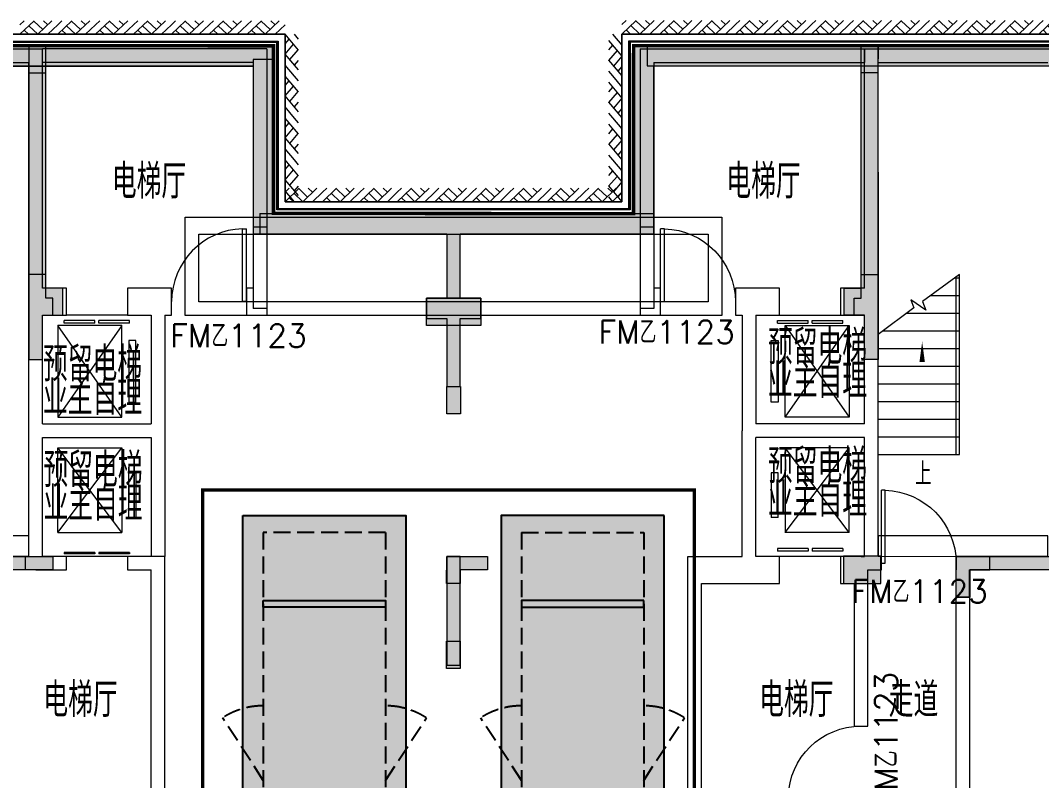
# Model space of a CAD drawing. Extents: x -264757 to 1033689, y 4049843 to 4347093.
# Drawn here: x -24865 to -9831, y 4308511 to 4319703 of the extents above; entities that cross this region are included whole.
import ezdxf

# ---------------------------------------------------------------- set-up
doc = ezdxf.new("R2010")
doc.units = 0
doc.header["$LTSCALE"] = 1000
doc.header["$MEASUREMENT"] = 0
doc.linetypes.add('AX-01DK-PB01$1$A-001-车位参照B1$0$A-001-车位参照B1$0$A-001-车位参照B1$0$A-H4-001-基本图形$0$A-001-车位B1$0$DASH', pattern=[0.35, 0.25, -0.1])
doc.linetypes.add('DASH', pattern=[0.35, 0.25, -0.1])
doc.layers.add('AX-01DK-PB01$0$AX-001DK-01-PB01-02$0$A-3-WinF(Text)', color=8, linetype='Continuous', plot=False)
doc.layers.add('子母车位', color=7, linetype='Continuous')
doc.layers.add('无关图层', color=8, linetype='Continuous', lineweight=0)
doc.layers.add('车位归属楼栋范围线', color=7, linetype='Continuous', true_color=0x19e6c7)
doc.styles.add('AX-01DK-PB01$0$AX-001DK-01-PB01-02$0$_TCH_WINDOW', font='SIMPLEX', dxfattribs={"bigfont": 'GBCBIG'})
doc.styles.add('AX-01DK-PB01$0$AX-001DK-01-PP01$0$AX-001DK-01-PP01$0$_TCH_DIM', font='SIMPLEX', dxfattribs={"bigfont": 'GBCBIG'})
doc.styles.add('AX-01DK-PB01$0$Standard', font='gbenor.shx', dxfattribs={"bigfont": 'gbcbig.shx'})

# ---------------------------------------------------------------- blocks, each defined once
blk = doc.blocks.new('AX-01DK-PB01$1$$LinePat$素土夯实')
at = {"layer": '无关图层'}
for p, q in [((0, -210), (210, 0)), ((120, -300), (420, 0)), ((420, 0), (608, -188)), ((495, -300), (795, 0)), ((615, 0), (705, -90)), ((315, -105), (502, -293)), ((210, -210), (300, -300)), ((705, -300), (795, -210))]:
    blk.add_line(p, q, dxfattribs=at)
blk = doc.blocks.new('AX-01DK-PB01$0$AX-001DK-01-PP01$0$AX-001DK-01-PP01$0$$DORLIB2D$00000127')
at = {"layer": '无关图层'}
for points in [[(-0.533, 0.795), (-0.533, 0.69)], [(-0.033, 0.795), (-0.533, 0.795)], [(-0.033, 0.69), (-0.533, 0.69)], [(-0.033, 0.795), (-0.033, 0.69)], [(0.533, 0.795), (0.033, 0.795)], [(0.033, 0.795), (0.033, 0.69)], [(0.533, 0.69), (0.033, 0.69)], [(0.533, 0.795), (0.533, 0.69)], [(0.5, 0.5), (-0.5, 0.5)]]:
    blk.add_lwpolyline(points, dxfattribs=at)
blk = doc.blocks.new('AX-01DK-PB01$0$$DorLib2D$00000001')
at = {"layer": '无关图层'}
for p, q in [((0.45, 0.975), (0.5, 0.975)), ((0.45, 0), (0.45, 0.975)), ((0.5, 0), (0.5, 0.975)), ((0.5, 0), (0.45, 0))]:
    blk.add_line(p, q, dxfattribs=at)
at = {"layer": '无关图层', "lineweight": 13}
blk.add_arc((0.475, 0), 0.975, 91.4693, 180, dxfattribs=at)
blk = doc.blocks.new('A$C741380cb')
at = {"layer": '子母车位', "true_color": 0x0617f9}
h = blk.add_hatch(color=5, dxfattribs=at)
h.dxf.hatch_style = 1
h.paths.add_polyline_path([(2400, 0), (2400, -10400), (0, -10400), (0, 0)])

msp = doc.modelspace()

# ---------------------------------------------------------------- hatches: boundary and pattern name
at = {"layer": '无关图层'}
h = msp.add_hatch(dxfattribs=at)
h.set_pattern_fill('钢筋混凝土', color=256, scale=100)
h.set_pattern_definition([(45, (462911.33, 3918381.05), (-176.7767, 176.7767), []), (50, (462911.33, 3918381.05), (717.2602, -62.75213), [75, -825]), (355, (462911.3, 3918381.05), (-138.7513, 752.1921), [60, -660]), (100.4514, (462971.1, 3918375.8), (578.5094, 689.43954), [63.7402, -701.1421]), (46.1842, (462911.3, 3918581.05), (1067.241, -165.519), [112.5, -1237.5]), (96.6356, (463000.3, 3918567.3), (934.6627, 974.1179), [95.6103, -1051.713]), (351.1842, (462911.3, 3918581), (934.662, 974.1186), [90, -990]), (21, (463011.33, 3918531.05), (596.90705, -402.6189), [75, -825]), (326, (463011.3, 3918531.05), (243.3153, 725.15005), [60, -660]), (71.4514, (463061.1, 3918497.5), (840.2226, 322.5305), [63.7402, -701.1421]), (37.5, (462911.33, 3918381.05), (12.15986, 332.89385), [0, -652, 0, -670, 0, -662.5]), (7.5, (462911.33, 3918381.05), (263.06954, 394.41171), [0, -382, 0, -637, 0, -252.5]), (327.5, (462688.33, 3918381.05), (533.82244, -22.55487), [0, -250, 0, -780, 0, -1035]), (317.5, (462588.33, 3918381.05), (583.18617, 100.10498), [0, -325, 0, -518, 0, -735])])
h.paths.add_polyline_path([(26911, 4316863), (24162.1, 4316863), (24162.1, 4319332.6), (14461, 4319332.6), (14461, 4316863), (9161.7, 4316863), (9161.7, 4319332.6), (-539.4, 4319332.6), (-539.4, 4316863), (-6137.2, 4316863), (-6137.2, 4319332.6), (-15838.3, 4319332.6), (-15838.3, 4316863), (-21139, 4316863), (-21139, 4319332.6), (-30840.1, 4319332.6), (-30840.1, 4316863), (-36137.9, 4316863), (-36137.9, 4319332.6), (-45839, 4319332.6), (-45839, 4316863), (-48589, 4316863), (-48589, 4315612.6), (-48288.5, 4315612.6), (-48288.5, 4316563), (-45539, 4316563), (-45539, 4319032.6), (-36437.9, 4319032.6), (-36437.9, 4316563), (-33589, 4316563), (-33589, 4315612.8), (-33388.3, 4315612.8), (-33388.3, 4316563), (-30540.1, 4316563), (-30540.1, 4319032.6), (-21439, 4319032.6), (-21439, 4316563), (-18588.7, 4316563), (-18588.7, 4315612.6), (-18388.8, 4315612.6), (-18388.8, 4316563), (-15538.3, 4316563), (-15538.3, 4319032.6), (-6437.2, 4319032.6), (-6437.2, 4316563), (-3289.4, 4316563.2), (-3289.4, 4315613), (-3089.6, 4315613), (-3089.6, 4316563.2), (-239.4, 4316563), (-239.4, 4319032.6), (8861.7, 4319032.6), (8861.9, 4316563), (11710.1, 4316562.8), (11710.1, 4315612.8), (11909.9, 4315612.6), (11909.9, 4316562.8), (14761.2, 4316563), (14761, 4319032.6), (23862.1, 4319032.6), (23862.1, 4316563), (26611.1, 4316563), (26611.1, 4315617.7), (26911.1, 4315617.7)])
for points in [[(-30638.8, 4319029.1), (-21438.8, 4319029.1), (-21138.9, 4319329.1), (-30638.8, 4319329.1)], [(-24739.2, 4319332.6), (-24738.9, 4318932.6), (-24489, 4318932.6), (-24489.3, 4319332.6)], [(-15538.8, 4319032.6), (-15838.8, 4319332.6), (-15839, 4316858), (-15539, 4316558)], [(-15638.8, 4319032.6), (-6438.8, 4319032.6), (-6138.9, 4319332.6), (-15638.8, 4319332.6)], [(-12238.8, 4319332.6), (-12239.2, 4318932.6), (-12489.1, 4318932.6), (-12488.7, 4319332.6)], [(-21438.9, 4319129.1), (-21438.7, 4316558), (-21138.7, 4316858), (-21138.9, 4319129.1)], [(-21338.7, 4316558), (-15539, 4316558), (-15539, 4316858), (-21338.7, 4316858)], [(-24239.8, 4315762.9), (-24488.8, 4315761.6), (-24488.9, 4315962.9), (-24739.8, 4315962.9), (-24739.8, 4314712.6), (-24539, 4314712.6), (-24539, 4315362.4), (-24239.8, 4315362.9)], [(-12738.3, 4315762.9), (-12489.2, 4315761.6), (-12489.2, 4315962.9), (-12238.3, 4315962.9), (-12238.3, 4314712.6), (-12439, 4314712.6), (-12439, 4315362.4), (-12738.3, 4315362.9)], [(-18888.3, 4315612.6), (-18087.9, 4315612.6), (-18087.9, 4315212.6), (-18888.3, 4315212.6)], [(-18387.8, 4314311.6), (-18388.1, 4313911.6), (-18589.2, 4313911.6), (-18588.8, 4314311.6)], [(-24389, 4311612.6), (-24789, 4311612.6), (-24789, 4311812.6), (-24389, 4311812.6)], [(-17988.7, 4311812.6), (-17988.7, 4311612.6), (-18388.3, 4311612.6), (-18388.5, 4311412.6), (-18589.6, 4311412.6), (-18589.2, 4311812.6)], [(-12747.9, 4311813), (-12747.9, 4311413), (-12197.9, 4311413), (-12197.9, 4311813)], [(-10893.1, 4311212.6), (-10893.1, 4311612.6), (-10593.1, 4311612.6), (-10593.1, 4311812.6), (-11093.1, 4311812.6), (-11093.1, 4311212.6)], [(-18388.5, 4310562.6), (-18388.8, 4310162.6), (-18589.9, 4310162.6), (-18589.5, 4310562.6)]]:
    msp.add_hatch(color=256, dxfattribs=at).paths.add_polyline_path(points)
h = msp.add_hatch(color=256, dxfattribs=at)
h.dxf.hatch_style = 1
h.paths.add_polyline_path([(-24389.8, 4315362.4), (-24389.8, 4315612.4), (-24488.9, 4315612.4), (-24488.9, 4319332.6), (-24738.9, 4319332.6), (-24739.8, 4315612.4), (-24739.8, 4314712.4), (-24539.8, 4314712.4), (-24539.8, 4315362.4)])
h = msp.add_hatch(color=256, dxfattribs=at)
h.dxf.hatch_style = 1
h.paths.add_polyline_path([(-12588.3, 4315362.4), (-12588.3, 4315612.4), (-12489.2, 4315612.4), (-12489.2, 4319332.6), (-12239.2, 4319332.6), (-12238.3, 4315612.4), (-12238.3, 4314712.4), (-12438.3, 4314712.4), (-12438.3, 4315362.4)])
h = msp.add_hatch(color=256, dxfattribs=at)
h.dxf.hatch_style = 1
h.paths.add_polyline_path([(-18588.7, 4314312.6), (-18388.7, 4314312.6), (-18388.7, 4315312.6), (-18087.9, 4315312.6), (-18087.9, 4315612.6), (-18888.3, 4315612.6), (-18888.3, 4315312.6), (-18588.7, 4315312.6)])
h = msp.add_hatch(color=256, dxfattribs=at)
h.dxf.hatch_style = 1
h.paths.add_polyline_path([(-26087.9, 4311812.9), (-24389, 4311812.6), (-24389, 4311612.6), (-25889, 4311612.6), (-25889, 4311212.6), (-26089, 4311212.6), (-26089, 4311612.6)])
h = msp.add_hatch(color=256, dxfattribs=at)
h.dxf.hatch_style = 1
h.paths.add_polyline_path([(-18589.4, 4310212.6), (-18389.4, 4310212.6), (-18389.4, 4311812.6), (-18589.4, 4311812.6)])
h = msp.add_hatch(color=256, dxfattribs=at)
h.dxf.hatch_style = 1
h.paths.add_polyline_path([(-11087.9, 4311812.9), (-9389, 4311812.6), (-9389, 4311612.6), (-10889, 4311612.6), (-10889, 4311212.6), (-11089, 4311212.6), (-11089, 4311612.6)])

# ---------------------------------------------------------------- linework, layer by layer
at = {"layer": '子母车位', "color": 8, "linetype": 'AX-01DK-PB01$1$A-001-车位参照B1$0$A-001-车位参照B1$0$A-001-车位参照B1$0$A-H4-001-基本图形$0$A-001-车位B1$0$DASH'}
for p, q in [((-19488.8, 4312162.6), (-21288.8, 4312162.6)), ((-21288.8, 4312162.6), (-21288.8, 4307612.6, 0)), ((-19488.8, 4312162.6), (-19488.8, 4307612.6, 0)), ((-17488.9, 4312162.6), (-15688.9, 4312162.6)), ((-17488.9, 4312162.6), (-17488.9, 4307612.6, 0)), ((-15688.9, 4312162.6), (-15688.9, 4307612.6, 0))]:
    msp.add_line(p, q, dxfattribs=at)
at = {"layer": '子母车位', "color": 83}
for points in [[(-21588.8, 4312412.6), (-19188.8, 4312412.6), (-19188.8, 4307312.6), (-21588.8, 4307312.6)], [(-15388.9, 4312412.6), (-17788.9, 4312412.6), (-17788.8, 4307312.6), (-15388.8, 4307312.6)]]:
    msp.add_lwpolyline(points, close=True, dxfattribs=at)
at = {"layer": '子母车位'}
for points in [[(-21288.8, 4311162.6), (-19488.8, 4311162.6), (-19488.8, 4311062.6), (-21288.8, 4311062.6)], [(-15688.9, 4311162.6), (-17488.9, 4311162.6), (-17488.9, 4311062.6), (-15688.9, 4311062.6)]]:
    msp.add_lwpolyline(points, close=True, dxfattribs=at)
at = {"layer": '子母车位', "linetype": 'AX-01DK-PB01$1$A-001-车位参照B1$0$A-001-车位参照B1$0$A-001-车位参照B1$0$A-H4-001-基本图形$0$A-001-车位B1$0$DASH'}
for points in [[(-21288.8, 4308512.6), (-21888.8, 4309434.6)], [(-19488.8, 4308512.6), (-18888.8, 4309434.6)], [(-17488.9, 4308512.6), (-18088.9, 4309434.6)], [(-15688.9, 4308512.6), (-15088.9, 4309434.6)]]:
    msp.add_lwpolyline(points, dxfattribs=at)
for centre, start, end in [((-21288.8, 4308512.6, 0), 90, 123.05573), ((-19488.8, 4308512.6, 0), 56.94427, 90), ((-17488.9, 4308512.6, 0), 90, 123.05573), ((-15688.9, 4308512.6, 0), 56.94427, 90)]:
    msp.add_arc(centre, 1100, start, end, dxfattribs=at)
at = {"layer": '无关图层'}
for p, q in [((-20969.2, 4319499.1), (-31010.5, 4319499.1)), ((-31010.5, 4319499.1), (-20969.2, 4319499.1)), ((-20969.4, 4317032.3), (-20969.2, 4319499.1)), ((-20969.2, 4319499.1), (-20969.4, 4317032.3)), ((-5967.5, 4319502.6), (-16009.2, 4319503.1)), ((-16009.2, 4319503.1), (-16009.2, 4317033.8)), ((-16009.2, 4317033.8), (-16009.2, 4319503.1)), ((-16009.2, 4319503.1), (-5967.5, 4319502.6)), ((-30910.5, 4319399.1), (-21069.2, 4319399.1)), ((-30900.5, 4319389.1), (-21079.2, 4319389.1)), ((-21089.2, 4319379.1), (-30890.5, 4319379.1)), ((-30638.8, 4319329.1), (-21138.9, 4319329.1)), ((-21089.4, 4316912.2), (-21089.2, 4319379.1)), ((-21079.2, 4319389.1), (-21079.4, 4316922.2)), ((-21069.2, 4319399.1), (-21069.4, 4316932.2)), ((-15909.2, 4316933.8), (-15909.2, 4319403.1)), ((-15909.2, 4319403.1), (-6067.5, 4319402.6)), ((-15899.2, 4316923.8), (-15899.2, 4319393.1)), ((-15899.2, 4319393.1), (-6077.5, 4319392.6)), ((-6087.5, 4319382.6), (-15889.2, 4319383.1)), ((-15889.2, 4319383.1), (-15889.2, 4316913.8)), ((-15838.8, 4319332.6), (-15839, 4316858)), ((-15638.8, 4319332.6), (-6138.9, 4319332.6)), ((-15638.8, 4319332.6), (-15638.8, 4319032.6)), ((-27438.8, 4319282.6), (-24538.8, 4319282.6)), ((-21238.5, 4319282.6), (-24538.8, 4319282.6)), ((-24538.8, 4319082.6), (-24538.8, 4319282.6)), ((-24538.8, 4315762.6), (-24538.8, 4319282.6)), ((-21238.5, 4319282.6), (-21238.5, 4315362.6)), ((-15738.8, 4319282.6), (-15738.8, 4315362.6)), ((-15738.8, 4319282.6), (-12438.8, 4319282.6)), ((-12438.8, 4319282.6), (-9538.8, 4319282.6)), ((-12438.8, 4315762.6), (-12438.8, 4319282.6)), ((-12438.8, 4319282.6), (-12438.8, 4319082.6)), ((-30638.8, 4319029.1), (-21438.8, 4319029.1)), ((-27238.8, 4319082.6), (-24738.8, 4319082.6)), ((-24738.8, 4315462.6), (-24738.8, 4319082.6)), ((-21438.5, 4319082.6), (-24538.8, 4319082.6)), ((-21438.9, 4319129.1), (-21438.7, 4316558)), ((-21138.9, 4319129.1), (-21438.9, 4319129.1)), ((-21438.5, 4319082.6), (-21438.5, 4315762.6)), ((-21138.9, 4319129.1), (-21138.7, 4316858)), ((-15638.8, 4319032.6), (-6438.8, 4319032.6)), ((-15538.8, 4319032.6), (-15539, 4316558)), ((-15538.8, 4319082.6), (-15538.8, 4315762.6)), ((-15538.8, 4319082.6), (-12438.8, 4319082.6)), ((-12238.8, 4319082.6), (-9738.8, 4319082.6)), ((-12238.8, 4315462.6), (-12238.8, 4319082.6)), ((-15889.2, 4316913.8), (-21089.4, 4316912.2)), ((-21079.4, 4316922.2), (-15899.2, 4316923.8)), ((-21069.4, 4316932.2), (-15909.2, 4316933.8)), ((-16009.2, 4317033.8), (-20969.4, 4317032.3)), ((-20969.4, 4317032.3), (-16009.2, 4317033.8)), ((-21338.7, 4316858), (-15539, 4316858)), ((-21338.7, 4316858), (-21338.7, 4316558)), ((-15539, 4316858), (-15539, 4316558)), ((-21438.7, 4316658), (-21438.7, 4315464.2)), ((-21238.7, 4316658), (-21438.7, 4316658)), ((-21238.7, 4316658), (-21238.7, 4315464.2)), ((-15739, 4316658), (-15739, 4315464.2)), ((-15539, 4316658), (-15739, 4316658)), ((-15539, 4316658), (-15539, 4315464.2)), ((-21338.7, 4316558), (-15539, 4316558)), ((-11038.8, 4315964.6), (-11582.6, 4315564)), ((-11109.4, 4315912.6), (-11038.8, 4315912.6)), ((-11088.8, 4313312.6), (-11088.8, 4315927.8)), ((-11038.8, 4313312.6), (-11038.8, 4315964.6)), ((-24188.8, 4315762.6), (-24538.8, 4315762.6)), ((-24188.8, 4315362.6), (-24188.8, 4315762.6)), ((-22838.5, 4315762.6), (-23288.8, 4315762.6)), ((-23288.8, 4315762.6), (-23288.8, 4315362.6)), ((-22638.7, 4315762.6), (-22838.5, 4315762.6)), ((-22638.7, 4315362.6), (-22638.7, 4315762.6)), ((-21438.5, 4315762.6), (-21538.7, 4315762.6)), ((-21538.7, 4315762.6), (-21538.7, 4315362.6)), ((-15439, 4315762.6), (-15538.8, 4315762.6)), ((-15439, 4315362.6), (-15439, 4315762.6)), ((-14138.8, 4315762.6), (-14339, 4315762.6)), ((-14339, 4315762.6), (-14339, 4315362.6)), ((-13688.8, 4315762.6), (-14138.8, 4315762.6)), ((-13688.8, 4315362.6), (-13688.8, 4315762.6)), ((-12438.8, 4315762.6), (-12788.8, 4315762.6)), ((-12788.8, 4315762.6), (-12788.8, 4315362.6)), ((-21238.7, 4315564.2), (-15739, 4315564.2)), ((-11533.4, 4315438.3), (-11757.3, 4315587.3)), ((-11757.3, 4315587.3), (-11711.2, 4315469.3)), ((-11582.6, 4315564), (-11533.4, 4315438.3)), ((-11462.4, 4315652.6), (-11038.8, 4315652.6)), ((-24738.8, 4313662.6), (-24738.8, 4315462.6)), ((-21238.7, 4315464.2), (-21438.7, 4315464.2)), ((-15539, 4315464.2), (-15739, 4315464.2)), ((-11711.2, 4315469.3), (-12238.8, 4315080.6)), ((-12238.8, 4313662.6), (-12238.8, 4315462.6)), ((-24538.8, 4313762.6), (-24538.8, 4315362.6)), ((-24538.8, 4315362.6), (-24188.8, 4315362.6)), ((-23288.8, 4315362.6), (-22938.5, 4315362.6)), ((-22938.5, 4315362.6), (-22938.5, 4313762.6)), ((-22738.5, 4315362.6), (-22738.5, 4313662.6)), ((-22738.5, 4315362.6), (-22638.7, 4315362.6)), ((-21538.7, 4315362.6), (-21238.5, 4315362.6)), ((-21438.7, 4315364.2), (-15539, 4315364.2)), ((-15738.8, 4315362.6), (-15439, 4315362.6)), ((-14339, 4315362.6), (-14238.8, 4315362.6)), ((-14238.8, 4315362.6), (-14238.8, 4313662.6)), ((-14038.8, 4315362.6), (-14038.8, 4313762.6)), ((-14038.8, 4315362.6), (-13688.8, 4315362.6)), ((-12788.8, 4315362.6), (-12438.8, 4315362.6)), ((-12438.8, 4313762.6), (-12438.8, 4315362.6)), ((-11815.3, 4315392.6), (-11038.8, 4315392.6)), ((-12168.3, 4315132.6), (-11038.8, 4315132.6)), ((-12238.8, 4313312.6), (-12238.8, 4315080.6)), ((-12238.8, 4314872.6), (-11038.8, 4314872.6)), ((-12238.8, 4314612.6), (-11038.8, 4314612.6)), ((-12238.8, 4314352.6), (-11038.8, 4314352.6)), ((-12238.8, 4314092.6), (-11038.8, 4314092.6)), ((-24538.8, 4313762.6), (-22938.5, 4313762.6)), ((-12438.8, 4313762.6), (-14038.8, 4313762.6)), ((-12238.8, 4313832.6), (-11038.8, 4313832.6)), ((-24738.8, 4311812.6), (-24738.8, 4313662.6)), ((-22738.5, 4313662.6), (-22738.5, 4311812.6)), ((-14238.8, 4311812.6), (-14238.8, 4313662.6)), ((-12238.8, 4311812.6), (-12238.8, 4313662.6)), ((-24538.8, 4313562.6), (-22938.5, 4313562.6)), ((-24538.8, 4311812.6), (-24538.8, 4313562.6)), ((-22938.5, 4313562.6), (-22938.5, 4311812.6)), ((-12438.8, 4313562.6), (-14038.8, 4313562.6)), ((-14038.8, 4311812.6), (-14038.8, 4313562.6)), ((-12438.8, 4311812.6), (-12438.8, 4313562.6)), ((-12238.8, 4313572.6), (-11038.8, 4313572.6)), ((-24313.8, 4312162.6), (-24313.8, 4313412.6)), ((-24313.8, 4313412.6), (-23373.8, 4313412.6)), ((-23373.8, 4312162.6), (-24313.8, 4313412.6)), ((-24313.8, 4312162.6), (-23373.8, 4313412.6)), ((-23373.8, 4313412.6), (-23373.8, 4312162.6)), ((-12663.8, 4313412.6), (-13603.8, 4313412.6)), ((-13603.8, 4313412.6), (-13603.8, 4312162.6)), ((-13603.8, 4312162.6), (-12663.8, 4313412.6)), ((-12663.8, 4312162.6), (-13603.8, 4313412.6)), ((-12663.8, 4312162.6), (-12663.8, 4313412.6)), ((-12238.8, 4313312.6), (-11038.8, 4313312.6)), ((-23268.8, 4312382.6), (-23268.8, 4313042.6)), ((-23268.8, 4313042.6), (-23163.8, 4313042.6)), ((-23163.8, 4313042.6), (-23163.8, 4312382.6)), ((-13708.8, 4313042.6), (-13813.8, 4313042.6)), ((-13813.8, 4313042.6), (-13813.8, 4312382.6)), ((-13708.8, 4312382.6), (-13708.8, 4313042.6)), ((-23163.8, 4312382.6), (-23268.8, 4312382.6)), ((-13708.8, 4312382.6), (-13813.8, 4312382.6)), ((-24738.8, 4311812.6), (-25988.5, 4311812.6)), ((-24188.8, 4311812.6), (-24538.8, 4311812.6)), ((-24188.8, 4311612.6), (-24188.8, 4311812.6)), ((-22738.7, 4311812.6), (-23288.8, 4311812.6)), ((-23288.8, 4311812.6), (-23288.8, 4311612.6)), ((-22738.5, 4311812.6), (-22938.5, 4311812.6)), ((-22738.7, 4307312.6), (-22738.7, 4311812.6)), ((-15038.8, 4307312.6), (-15038.8, 4311812.6)), ((-15038.8, 4311812.6), (-14238.8, 4311812.6)), ((-13688.8, 4311812.6), (-14038.8, 4311812.6)), ((-13688.8, 4311412.6), (-13688.8, 4311812.6)), ((-12489, 4311812.6), (-12788.8, 4311812.6)), ((-12788.8, 4311812.6), (-12788.8, 4311412.6)), ((-12489, 4311812.6), (-12438.8, 4311812.6)), ((-12188.5, 4311812.6), (-12238.8, 4311812.6)), ((-12188.5, 4311612.6), (-12188.5, 4311812.6)), ((-10988.5, 4311812.6), (-11088.5, 4311812.6)), ((-11088.5, 4311812.6), (-11088.5, 4311612.6)), ((-9738.8, 4311812.6), (-10988.5, 4311812.6)), ((-24638.8, 4311612.6), (-25888.5, 4311612.6)), ((-24638.8, 4311612.6), (-24188.8, 4311612.6)), ((-23288.8, 4311612.6), (-22938.7, 4311612.6)), ((-22938.7, 4307562.6), (-22938.7, 4311612.6)), ((-12389, 4309312.6), (-12389, 4311612.6)), ((-12389, 4311612.6), (-12338.8, 4311612.6)), ((-12338.8, 4311612.6), (-12188.5, 4311612.6)), ((-11088.5, 4307312.6), (-11088.5, 4311612.6)), ((-9638.8, 4311612.6), (-10888.5, 4311612.6)), ((-10888.5, 4307562.6), (-10888.5, 4311612.6)), ((-14838.8, 4307562.6), (-14838.8, 4311412.6)), ((-14838.8, 4311412.6), (-14138.8, 4311412.6)), ((-14138.8, 4311412.6), (-13688.8, 4311412.6)), ((-12788.8, 4311412.6), (-12589, 4311412.6)), ((-12589, 4311412.6), (-12589, 4309312.6)), ((-12589, 4309312.6), (-12389, 4309312.6))]:
    msp.add_line(p, q, dxfattribs=at)
for points in [[(9161.7, 4319332.6), (-539.4, 4319332.6), (-539.4, 4316863), (-6137.2, 4316863), (-6137.2, 4319332.6), (-15838.3, 4319332.6), (-15838.3, 4316863), (-21139, 4316863), (-21139, 4319332.6), (-30840.1, 4319332.6)], [(-30540.1, 4319032.6), (-21439, 4319032.6), (-21439, 4316563), (-18588.7, 4316563), (-18588.7, 4315612.6), (-18388.8, 4315612.6), (-18388.8, 4316563), (-15538.3, 4316563), (-15538.3, 4319032.6), (-6437.2, 4319032.6), (-6437.2, 4316563), (-3289.4, 4316563.2), (-3289.4, 4315613), (-3089.6, 4315613), (-3089.6, 4316563.2), (-239.4, 4316563), (-239.4, 4319032.6), (8861.7, 4319032.6)], [(-21538.7, 4315358), (-22438.5, 4315358), (-22438.5, 4316808), (-14538.8, 4316808), (-14538.8, 4315358), (-21538.7, 4315358)], [(-23373.8, 4313862.6), (-24313.8, 4315212.6)], [(-23373.8, 4315212.6), (-24313.8, 4313862.6)], [(-13603.8, 4313862.6), (-12663.8, 4315212.6)], [(-13603.8, 4315212.6), (-12663.8, 4313862.6)], [(-24738.8, 4311813.6), (-24738.8, 4312113.6), (-27238.8, 4312113.6), (-27238.8, 4311813.6), (-24738.8, 4311812.6), (-24738.8, 4312113.6)], [(-24313.8, 4312162.6), (-23373.8, 4312162.6)], [(-12663.8, 4312162.6), (-13603.8, 4312162.6)], [(-9738.8, 4311813.6), (-9738.8, 4312113.6), (-12238.8, 4312113.6), (-12238.8, 4311813.6), (-9738.8, 4311812.6), (-9738.8, 4312113.6)]]:
    msp.add_lwpolyline(points, dxfattribs=at)
for points in [[(-24389.8, 4315362.4), (-24389.8, 4315612.4), (-24488.9, 4315612.4), (-24488.9, 4319332.6), (-24738.9, 4319332.6), (-24739.8, 4315612.4), (-24739.8, 4314712.4), (-24539.8, 4314712.4), (-24539.8, 4315362.4)], [(-24739.2, 4319332.6), (-24738.9, 4318932.6), (-24489, 4318932.6), (-24489.3, 4319332.6)], [(-12588.3, 4315362.4), (-12588.3, 4315612.4), (-12489.2, 4315612.4), (-12489.2, 4319332.6), (-12239.2, 4319332.6), (-12238.3, 4315612.4), (-12238.3, 4314712.4), (-12438.3, 4314712.4), (-12438.3, 4315362.4)], [(-12238.8, 4319332.6), (-12239.2, 4318932.6), (-12489.1, 4318932.6), (-12488.7, 4319332.6)], [(-22238.5, 4315558), (-22238.5, 4316558), (-14738.8, 4316558), (-14738.8, 4315558)], [(-24239.8, 4315762.9), (-24488.8, 4315761.6), (-24488.9, 4315962.9), (-24739.8, 4315962.9), (-24739.8, 4314712.6), (-24539, 4314712.6), (-24539, 4315362.4), (-24239.8, 4315362.9)], [(-12738.3, 4315762.9), (-12489.2, 4315761.6), (-12489.2, 4315962.9), (-12238.3, 4315962.9), (-12238.3, 4314712.6), (-12439, 4314712.6), (-12439, 4315362.4), (-12738.3, 4315362.9)], [(-18888.3, 4315612.6), (-18087.9, 4315612.6), (-18087.9, 4315212.6), (-18888.3, 4315212.6)], [(-23373.8, 4315212.6), (-24313.8, 4315212.6), (-24313.8, 4313862.6), (-23373.8, 4313862.6)], [(-13603.8, 4315212.6), (-12663.8, 4315212.6), (-12663.8, 4313862.6), (-13603.8, 4313862.6)], [(-23163.8, 4314992.6), (-23268.8, 4314992.6), (-23268.8, 4314082.6), (-23163.8, 4314082.6)], [(-13813.8, 4314992.6), (-13708.8, 4314992.6), (-13708.8, 4314082.6), (-13813.8, 4314082.6)], [(-18387.8, 4314311.6), (-18388.1, 4313911.6), (-18589.2, 4313911.6), (-18588.8, 4314311.6)], [(-26087.9, 4311812.9), (-24389, 4311812.6), (-24389, 4311612.6), (-25889, 4311612.6), (-25889, 4311212.6), (-26089, 4311212.6), (-26089, 4311612.6)], [(-24389, 4311612.6), (-24789, 4311612.6), (-24789, 4311812.6), (-24389, 4311812.6)], [(-17988.7, 4311812.6), (-17988.7, 4311612.6), (-18388.3, 4311612.6), (-18388.5, 4311412.6), (-18589.6, 4311412.6), (-18589.2, 4311812.6)], [(-18589.4, 4310212.6), (-18389.4, 4310212.6), (-18389.4, 4311812.6), (-18589.4, 4311812.6)], [(-12747.9, 4311813), (-12747.9, 4311413), (-12197.9, 4311413), (-12197.9, 4311813)], [(-10893.1, 4311212.6), (-10893.1, 4311612.6), (-10593.1, 4311612.6), (-10593.1, 4311812.6), (-11093.1, 4311812.6), (-11093.1, 4311212.6)], [(-11087.9, 4311812.9), (-9389, 4311812.6), (-9389, 4311612.6), (-10889, 4311612.6), (-10889, 4311212.6), (-11089, 4311212.6), (-11089, 4311612.6)], [(-18388.5, 4310562.6), (-18388.8, 4310162.6), (-18589.9, 4310162.6), (-18589.5, 4310562.6)]]:
    msp.add_lwpolyline(points, close=True, dxfattribs=at)
at = {"layer": '无关图层', "ltscale": 0.5}
msp.add_lwpolyline([(-18588.7, 4314312.6), (-18388.7, 4314312.6), (-18388.7, 4315312.6), (-18087.9, 4315312.6), (-18087.9, 4315612.6), (-18888.3, 4315612.6), (-18888.3, 4315312.6), (-18588.7, 4315312.6)], close=True, dxfattribs=at)
at = {"layer": '无关图层'}
msp.add_lwpolyline([(-11588.8, 4313312.6, 0, 0, 0), (-11588.8, 4314972.6, 0, 80, 0), (-11588.8, 4314672.6, 0, 0, 0)], format="xyseb", dxfattribs=at)
at = {"layer": '车位归属楼栋范围线', "linetype": 'DASH', "ltscale": 5, "const_width": 50}
for points in [[(9161.7, 4319332.6), (-538.8, 4319333.1), (-539.4, 4316863), (-6138.7, 4316862.7), (-6138.7, 4319332.6), (-15838.3, 4319332.6), (-15839, 4316858), (-21139, 4316863), (-21138.9, 4319329.1), (-30840.1, 4319332.6)], [(-30040.1, 4307786), (-22180.7, 4307786), (-22180.7, 4312789.5), (-14943.1, 4312789.5), (-14943.1, 4307715.7), (-7136.3, 4307715.7), (-7136.3, 4312856.2), (390.6, 4312856.2), (390.6, 4307878.3), (8352.1, 4307878.3), (8352.1, 4312829.7), (15349.9, 4312829.7), (15349.9, 4307756.3), (23347.2, 4307756.3), (23347.2, 4312762.9), (26519, 4312762.9), (26519, 4308301.3), (34710.6, 4308301.3), (34710.6, 4256608.1)]]:
    msp.add_lwpolyline(points, dxfattribs=at)

# ---------------------------------------------------------------- block references
at = {"layer": '子母车位', "extrusion": (0, 0, -1), "zscale": -1, "rotation": 180.0000000000001}
msp.add_blockref('A$C741380cb', (21588.9, 4302012.6), dxfattribs=at)
at = {"layer": '子母车位', "rotation": 180.0000000000001}
msp.add_blockref('A$C741380cb', (-15388.8, 4302012.6), dxfattribs=at)
at = {"layer": '无关图层'}
for name, p, xscale, yscale, zscale, rotation in [('AX-01DK-PB01$1$$LinePat$素土夯实', (-24316.3, 4319499.1), 0.7016964147142947, 0.6666666666666666, 0.6666666666666666, 180.0000137257234), ('AX-01DK-PB01$1$$LinePat$素土夯实', (-23758.4, 4319499.1), 0.7016964147142947, 0.6666666666666666, 0.6666666666666666, 180.0000137257234), ('AX-01DK-PB01$1$$LinePat$素土夯实', (-23200.6, 4319499.1), 0.7016964147142947, 0.6666666666666666, 0.6666666666666666, 180.0000137257234), ('AX-01DK-PB01$1$$LinePat$素土夯实', (-22642.7, 4319499.1), 0.7016964147142947, 0.6666666666666666, 0.6666666666666666, 180.0000137257234), ('AX-01DK-PB01$1$$LinePat$素土夯实', (-22084.9, 4319499.1), 0.7016964147142947, 0.6666666666666666, 0.6666666666666666, 180.0000137257234), ('AX-01DK-PB01$1$$LinePat$素土夯实', (-21527, 4319499.1), 0.7016964147142947, 0.6666666666666666, 0.6666666666666666, 180.0000137257234), ('AX-01DK-PB01$1$$LinePat$素土夯实', (-20969.2, 4319499.1), 0.7016964147142947, 0.6666666666666666, 0.6666666666666666, 180.0000137257234), ('AX-01DK-PB01$1$$LinePat$素土夯实', (-15451.3, 4319503.1), 0.701723742230235, 0.6666666666666666, 0.6666666666666666, 179.9970003951508), ('AX-01DK-PB01$1$$LinePat$素土夯实', (-14893.4, 4319503.1), 0.701723742230235, 0.6666666666666666, 0.6666666666666666, 179.9970003951508), ('AX-01DK-PB01$1$$LinePat$素土夯实', (-14335.6, 4319503), 0.701723742230235, 0.6666666666666666, 0.6666666666666666, 179.9970003951508), ('AX-01DK-PB01$1$$LinePat$素土夯实', (-13777.7, 4319503), 0.701723742230235, 0.6666666666666666, 0.6666666666666666, 179.9970003951508), ('AX-01DK-PB01$1$$LinePat$素土夯实', (-13219.8, 4319503), 0.701723742230235, 0.6666666666666666, 0.6666666666666666, 179.9970003951508), ('AX-01DK-PB01$1$$LinePat$素土夯实', (-12661.9, 4319502.9), 0.701723742230235, 0.6666666666666666, 0.6666666666666666, 179.9970003951508), ('AX-01DK-PB01$1$$LinePat$素土夯实', (-12104.1, 4319502.9), 0.701723742230235, 0.6666666666666666, 0.6666666666666666, 179.9970003951508), ('AX-01DK-PB01$1$$LinePat$素土夯实', (-11546.2, 4319502.9), 0.701723742230235, 0.6666666666666666, 0.6666666666666666, 179.9970003951508), ('AX-01DK-PB01$1$$LinePat$素土夯实', (-10988.3, 4319502.8), 0.701723742230235, 0.6666666666666666, 0.6666666666666666, 179.9970003951508), ('AX-01DK-PB01$1$$LinePat$素土夯实', (-10430.5, 4319502.8), 0.701723742230235, 0.6666666666666666, 0.6666666666666666, 179.9970003951508), ('AX-01DK-PB01$1$$LinePat$素土夯实', (-9872.6, 4319502.8), 0.701723742230235, 0.6666666666666666, 0.6666666666666666, 179.9970003951508), ('AX-01DK-PB01$1$$LinePat$素土夯实', (-9314.7, 4319502.8), 0.701723742230235, 0.6666666666666666, 0.6666666666666666, 179.9970003951508), ('AX-01DK-PB01$1$$LinePat$素土夯实', (-20969.2, 4318882.4), 0.7757383516038641, 0.6666666666666666, 0.6666666666666666, 89.99620472679084), ('AX-01DK-PB01$1$$LinePat$素土夯实', (-16009.2, 4319503.1), 0.7765183220732982, 0.6666666666666666, 0.6666666666666666, 269.9999780625877), ('AX-01DK-PB01$1$$LinePat$素土夯实', (-20969.3, 4318265.7), 0.7757383516038641, 0.6666666666666666, 0.6666666666666666, 89.99620472679084), ('AX-01DK-PB01$1$$LinePat$素土夯实', (-16009.2, 4318885.8), 0.7765183220732982, 0.6666666666666666, 0.6666666666666666, 269.9999780625877), ('AX-01DK-PB01$1$$LinePat$素土夯实', (-20969.3, 4317649), 0.7757383516038641, 0.6666666666666666, 0.6666666666666666, 89.99620472679084), ('AX-01DK-PB01$1$$LinePat$素土夯实', (-16009.2, 4318268.4), 0.7765183220732982, 0.6666666666666666, 0.6666666666666666, 269.9999780625877), ('AX-01DK-PB01$1$$LinePat$素土夯实', (-20969.4, 4317032.3), 0.7757383516038641, 0.6666666666666666, 0.6666666666666666, 89.99620472679084), ('AX-01DK-PB01$1$$LinePat$素土夯实', (-16009.2, 4317651.1), 0.7765183220732982, 0.6666666666666666, 0.6666666666666666, 269.9999780625877), ('AX-01DK-PB01$1$$LinePat$素土夯实', (-20418.2, 4317032.4), 0.6932488543214443, 0.6666666666666666, 0.6666666666666666, 180.0175623699159), ('AX-01DK-PB01$1$$LinePat$素土夯实', (-19867.1, 4317032.6), 0.6932488543214443, 0.6666666666666666, 0.6666666666666666, 180.0175623699159), ('AX-01DK-PB01$1$$LinePat$素土夯实', (-19316, 4317032.8), 0.6932488543214443, 0.6666666666666666, 0.6666666666666666, 180.0175623699159), ('AX-01DK-PB01$1$$LinePat$素土夯实', (-18764.8, 4317032.9), 0.6932488543214443, 0.6666666666666666, 0.6666666666666666, 180.0175623699159), ('AX-01DK-PB01$1$$LinePat$素土夯实', (-18213.7, 4317033.1), 0.6932488543214443, 0.6666666666666666, 0.6666666666666666, 180.0175623699159), ('AX-01DK-PB01$1$$LinePat$素土夯实', (-17662.6, 4317033.3), 0.6932488543214443, 0.6666666666666666, 0.6666666666666666, 180.0175623699159), ('AX-01DK-PB01$1$$LinePat$素土夯实', (-17111.4, 4317033.4), 0.6932488543214443, 0.6666666666666666, 0.6666666666666666, 180.0175623699159), ('AX-01DK-PB01$1$$LinePat$素土夯实', (-16560.3, 4317033.6), 0.6932488543214443, 0.6666666666666666, 0.6666666666666666, 180.0175623699159), ('AX-01DK-PB01$1$$LinePat$素土夯实', (-16009.2, 4317033.8), 0.6932488543214443, 0.6666666666666666, 0.6666666666666666, 180.0175623699159), ('AX-01DK-PB01$0$AX-001DK-01-PP01$0$AX-001DK-01-PP01$0$$DORLIB2D$00000127', (-23738.8, 4315562.6), -900, 400, 400, 180), ('AX-01DK-PB01$0$AX-001DK-01-PP01$0$AX-001DK-01-PP01$0$$DORLIB2D$00000127', (-13238.8, 4315562.6), -900, -400, 400, 359.999999999911), ('AX-01DK-PB01$0$AX-001DK-01-PP01$0$AX-001DK-01-PP01$0$$DORLIB2D$00000127', (-23738.8, 4311712.6), -900, -200, 200, 179.9999999925303), ('AX-01DK-PB01$0$AX-001DK-01-PP01$0$AX-001DK-01-PP01$0$$DORLIB2D$00000127', (-13238.8, 4311612.6), 900, 400, 400, 7.180257954554965e-09)]:
    msp.add_blockref(name, p, dxfattribs=dict(at, xscale=xscale, yscale=yscale, zscale=zscale, rotation=rotation))
ref = msp.add_blockref('AX-01DK-PB01$0$$DorLib2D$00000001', (-22088.7, 4315562.6), dxfattribs=dict(at, xscale=-1100, yscale=-1100, zscale=400, rotation=180))
ref.add_attrib('A', 'FM乙1123', (-22658.7, 4314892.3), dxfattribs={"layer": 'AX-01DK-PB01$0$AX-001DK-01-PB01-02$0$A-3-WinF(Text)', "height": 337.59, "style": 'AX-01DK-PB01$0$AX-001DK-01-PB01-02$0$_TCH_WINDOW'})
ref = msp.add_blockref('AX-01DK-PB01$0$$DorLib2D$00000001', (-14889, 4315562.6), dxfattribs=dict(at, xscale=-1100, yscale=1100, zscale=400, rotation=359.9999999998932))
ref.add_attrib('A', 'FM乙1123', (-16354.3, 4314947.4), dxfattribs={"layer": 'AX-01DK-PB01$0$AX-001DK-01-PB01-02$0$A-3-WinF(Text)', "height": 337.59, "style": 'AX-01DK-PB01$0$AX-001DK-01-PB01-02$0$_TCH_WINDOW'})
ref = msp.add_blockref('AX-01DK-PB01$0$$DorLib2D$00000001', (-11638.5, 4311712.6), dxfattribs=dict(at, xscale=1100, yscale=-1100, zscale=200, rotation=180))
ref.add_attrib('A', 'FM乙1123', (-12629.4, 4311127.4), dxfattribs={"layer": 'AX-01DK-PB01$0$AX-001DK-01-PB01-02$0$A-3-WinF(Text)', "height": 337.59, "style": 'AX-01DK-PB01$0$AX-001DK-01-PB01-02$0$_TCH_WINDOW'})
ref = msp.add_blockref('AX-01DK-PB01$0$$DorLib2D$00000001', (-12489, 4308762.6), dxfattribs=dict(at, xscale=-1100, yscale=1100, zscale=200, rotation=89.9999999998635))
ref.add_attrib('A', 'FM乙1123', (-11950.1, 4308101.5), dxfattribs={"layer": 'AX-01DK-PB01$0$AX-001DK-01-PB01-02$0$A-3-WinF(Text)', "height": 337.59, "rotation": 90, "style": 'AX-01DK-PB01$0$AX-001DK-01-PB01-02$0$_TCH_WINDOW'})

# ---------------------------------------------------------------- texts
for s, height, style, p in [('电梯厅', 506.38, 'AX-01DK-PB01$0$Standard', (-23519, 4317079.4)), ('电梯厅', 506.38, 'AX-01DK-PB01$0$Standard', (-14471.6, 4317079.4)), ('预留电梯', 506.38, 'AX-01DK-PB01$0$Standard', (-13859, 4314640.1)), ('预留电梯', 506.38, 'AX-01DK-PB01$0$Standard', (-24532.5, 4314389.1)), ('业主自理', 506.38, 'AX-01DK-PB01$0$Standard', (-13859, 4314145.7)), ('业主自理', 506.38, 'AX-01DK-PB01$0$Standard', (-24532.5, 4313894.7)), ('预留电梯', 506.38, 'AX-01DK-PB01$0$Standard', (-13859, 4312890.1)), ('预留电梯', 506.38, 'AX-01DK-PB01$0$Standard', (-24525.1, 4312831.7)), ('上', 337.6, 'AX-01DK-PB01$0$AX-001DK-01-PP01$0$AX-001DK-01-PP01$0$_TCH_DIM', (-11693.1, 4312857.6)), ('业主自理', 506.38, 'AX-01DK-PB01$0$Standard', (-24525.1, 4312337.3)), ('业主自理', 506.38, 'AX-01DK-PB01$0$Standard', (-13859, 4312395.7)), ('电梯厅', 506.38, 'AX-01DK-PB01$0$Standard', (-24527.4, 4309446.5)), ('电梯厅', 506.38, 'AX-01DK-PB01$0$Standard', (-13988.5, 4309446.5)), ('走道', 506.38, 'AX-01DK-PB01$0$Standard', (-12080.5, 4309446.5))]:
    msp.add_text(s, height=height, dxfattribs=dict(at, style=style)).set_placement(p)

doc.saveas('drawing.dxf')
